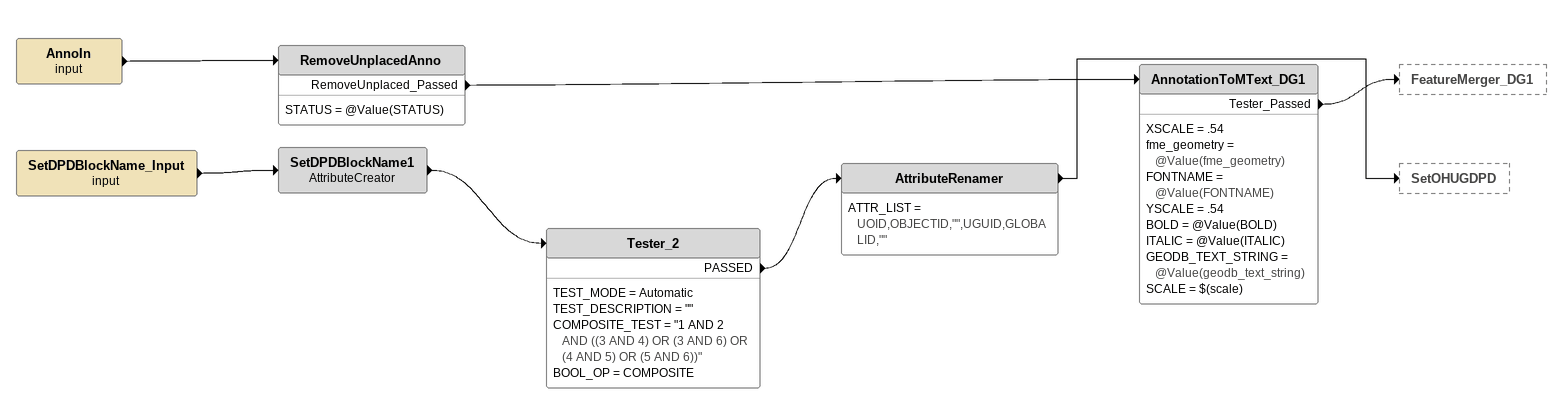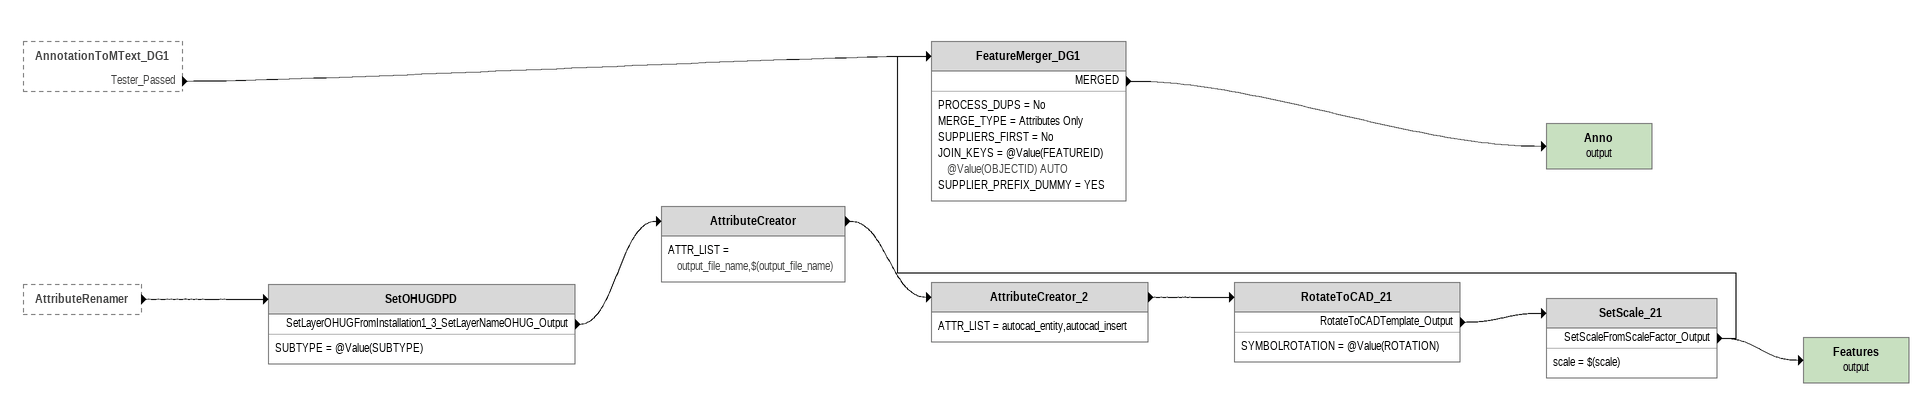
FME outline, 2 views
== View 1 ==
AnnoIn (input)
    -> RemoveUnplacedAnno
RemoveUnplacedAnno
    STATUS = @Value(STATUS)
    RemoveUnplaced_Passed -> AnnotationToMText_DG1
AnnotationToMText_DG1
    XSCALE = .54
    fme_geometry = @Value(fme_geometry)
    FONTNAME = @Value(FONTNAME)
    YSCALE = .54
    BOLD = @Value(BOLD)
    ITALIC = @Value(ITALIC)
    GEODB_TEXT_STRING = @Value(geodb_text_string)
    SCALE = $(scale)
    Tester_Passed -> FeatureMerger_DG1
SetDPDBlockName_Input (input)
    -> SetDPDBlockName1
SetDPDBlockName1: AttributeCreator
    -> Tester_2
Tester_2
    TEST_MODE = Automatic
    TEST_DESCRIPTION = ""
    COMPOSITE_TEST = "1 AND 2 AND ((3 AND 4) OR (3 AND 6) OR (4 AND 5) OR (5 AND 6))"
    BOOL_OP = COMPOSITE
    PASSED -> AttributeRenamer
AttributeRenamer
    ATTR_LIST = UOID,OBJECTID,"",UGUID,GLOBALID,""
    -> SetOHUGDPD

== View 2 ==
AnnotationToMText_DG1 [outside]
    Tester_Passed -> FeatureMerger_DG1
AttributeRenamer [outside]
    -> SetOHUGDPD
SetOHUGDPD
    SUBTYPE = @Value(SUBTYPE)
    SetLayerOHUGFromInstallation1_3_SetLayerNameOHUG_Output -> AttributeCreator
AttributeCreator
    ATTR_LIST = output_file_name,$(output_file_name)
    -> AttributeCreator_2
AttributeCreator_2
    ATTR_LIST = autocad_entity,autocad_insert
    -> RotateToCAD_21
RotateToCAD_21
    SYMBOLROTATION = @Value(ROTATION)
    RotateToCADTemplate_Output -> SetScale_21
SetScale_21
    scale = $(scale)
    SetScaleFromScaleFactor_Output -> Features (output)
    SetScaleFromScaleFactor_Output -> FeatureMerger_DG1
FeatureMerger_DG1
    PROCESS_DUPS = No
    MERGE_TYPE = Attributes Only
    SUPPLIERS_FIRST = No
    JOIN_KEYS = @Value(FEATUREID) @Value(OBJECTID) AUTO
    SUPPLIER_PREFIX_DUMMY = YES
    MERGED -> Anno (output)
Anno (output)
Features (output)
